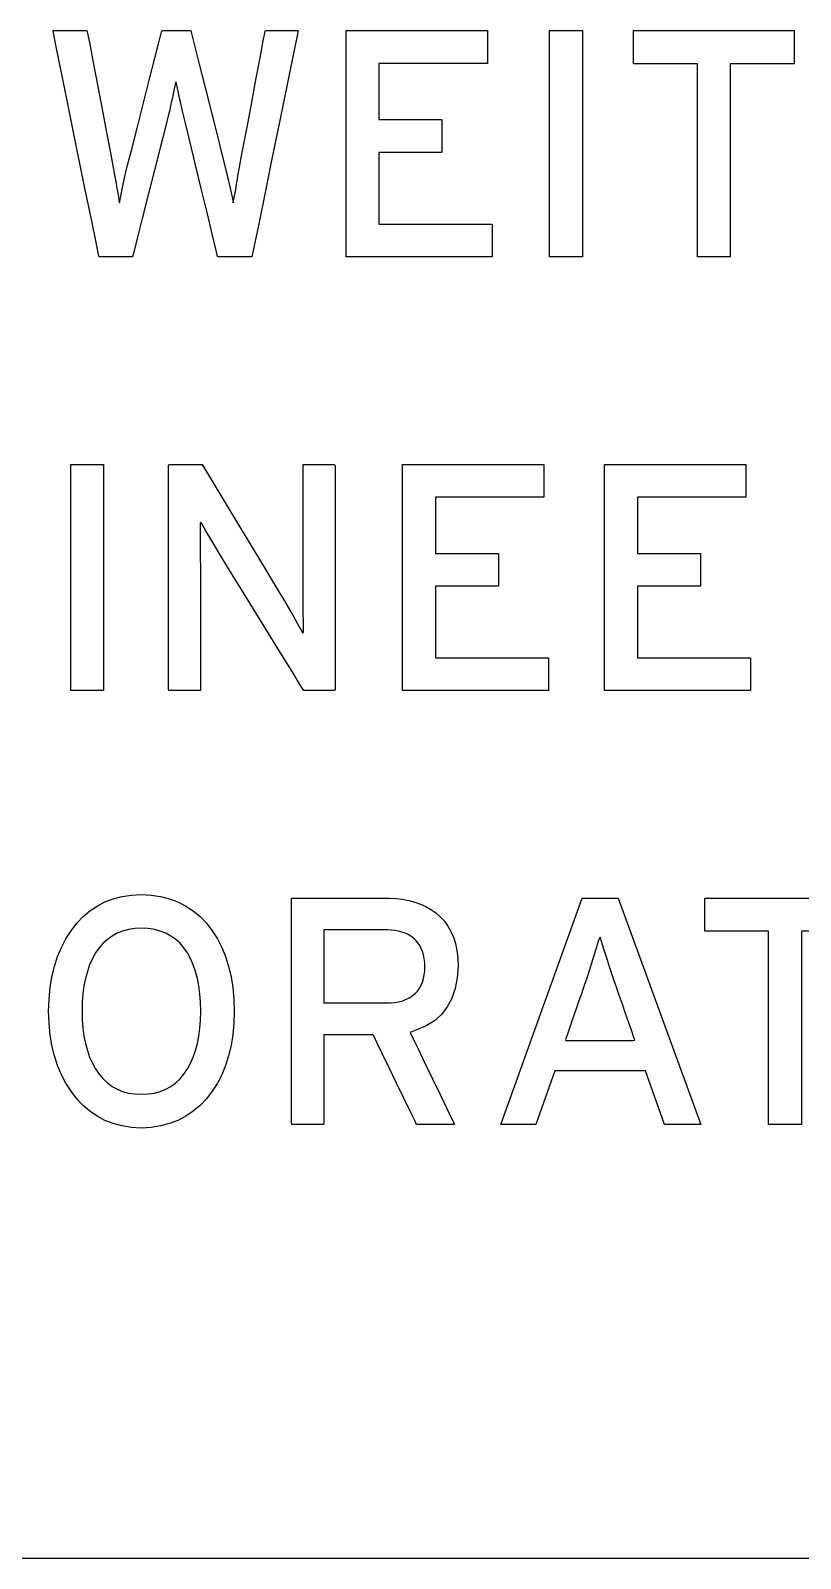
# Model space of a CAD drawing. Extents: x 1 to 47.7, y 0.2 to 35.
# Drawn here: x 20.837 to 21.114, y 16.929 to 17.478 of the extents above; entities that cross this region are included whole.
import ezdxf

# ---------------------------------------------------------------- set-up
doc = ezdxf.new("R2010")
doc.units = 0
doc.header["$MEASUREMENT"] = 0
doc.layers.add('4_2__4U__FRONT_PANEL_W_24_', color=7, linetype='CONTINUOUS')
doc.layers.add('5_1___24__TARGET_LEDS___12', color=7, linetype='CONTINUOUS')

msp = doc.modelspace()

# ---------------------------------------------------------------- linework, layer by layer
at = {"layer": '4_2__4U__FRONT_PANEL_W_24_'}
for points in [[(20.91697, 17.39674), (20.91653, 17.39674), (20.91535, 17.39674), (20.91364, 17.39674), (20.91163, 17.39674), (20.90954, 17.39674), (20.90758, 17.39674), (20.90596, 17.39674), (20.90492, 17.39674), (20.90462, 17.39683), (20.90398, 17.39945), (20.90264, 17.40504), (20.9008, 17.41266), (20.8987, 17.42138), (20.89656, 17.43027), (20.8946, 17.43841), (20.89305, 17.44485), (20.89213, 17.44868), (20.89183, 17.44991), (20.89152, 17.45125), (20.89123, 17.45256), (20.89094, 17.45383), (20.89067, 17.45508), (20.89042, 17.45629), (20.89017, 17.45747), (20.88994, 17.45861), (20.88972, 17.45973), (20.8895, 17.45944), (20.88927, 17.45831), (20.88903, 17.45716), (20.88878, 17.45597), (20.88852, 17.45475), (20.88824, 17.4535), (20.88796, 17.45222), (20.88767, 17.4509), (20.88737, 17.44955), (20.88697, 17.44798), (20.88581, 17.44337), (20.88405, 17.43639), (20.88192, 17.42797), (20.87966, 17.41903), (20.87751, 17.41051), (20.87569, 17.40334), (20.87446, 17.39844), (20.87402, 17.39674), (20.87355, 17.39674), (20.87235, 17.39674), (20.87066, 17.39674), (20.86867, 17.39674), (20.86662, 17.39674), (20.8647, 17.39674), (20.86314, 17.39674), (20.86215, 17.39674), (20.86187, 17.39695), (20.86098, 17.4013), (20.85918, 17.41015), (20.85676, 17.42207), (20.854, 17.43561), (20.8512, 17.44935), (20.84866, 17.46183), (20.84667, 17.47163), (20.84551, 17.4773), (20.84544, 17.47814), (20.84626, 17.47814), (20.84772, 17.47814), (20.84959, 17.47814), (20.85166, 17.47814), (20.85372, 17.47814), (20.85554, 17.47814), (20.85691, 17.47814), (20.85761, 17.47814), (20.85782, 17.47726), (20.85859, 17.4732), (20.85983, 17.46668), (20.86137, 17.4586), (20.86303, 17.44988), (20.86463, 17.44142), (20.86602, 17.43413), (20.86701, 17.42893), (20.86743, 17.42671), (20.86764, 17.42564), (20.86786, 17.42446), (20.86808, 17.42327), (20.86829, 17.42207), (20.8685, 17.42085), (20.8687, 17.41962), (20.8689, 17.41838), (20.86909, 17.41713), (20.86928, 17.41613), (20.86952, 17.41737), (20.86977, 17.4186), (20.87002, 17.41982), (20.87027, 17.42103), (20.87052, 17.42223), (20.87077, 17.42342), (20.87103, 17.42461), (20.87128, 17.42578), (20.87151, 17.42678), (20.87225, 17.4297), (20.87371, 17.43543), (20.87564, 17.44306), (20.87782, 17.45167), (20.88002, 17.46035), (20.88201, 17.46819), (20.88356, 17.47428), (20.88443, 17.47771), (20.88464, 17.47814), (20.88537, 17.47814), (20.88663, 17.47814), (20.88823, 17.47814), (20.88999, 17.47814), (20.89173, 17.47814), (20.89326, 17.47814), (20.8944, 17.47814), (20.89495, 17.47814), (20.89524, 17.47709), (20.89633, 17.47278), (20.89803, 17.466), (20.90012, 17.45767), (20.90237, 17.44872), (20.90454, 17.4401), (20.90639, 17.43272), (20.90769, 17.42753), (20.90822, 17.42545), (20.90845, 17.42452), (20.90869, 17.42353), (20.90893, 17.4225), (20.90916, 17.42145), (20.90938, 17.42038), (20.9096, 17.41928), (20.90982, 17.41815), (20.91004, 17.417), (20.91025, 17.4162), (20.91049, 17.41744), (20.91071, 17.41864), (20.91092, 17.4198), (20.91112, 17.42092), (20.9113, 17.42199), (20.91147, 17.42303), (20.91163, 17.42402), (20.91178, 17.42498), (20.91191, 17.42583), (20.9125, 17.42899), (20.91363, 17.43495), (20.9151, 17.44281), (20.91676, 17.45161), (20.91842, 17.46045), (20.9199, 17.46837), (20.92105, 17.47446), (20.92167, 17.47779), (20.92189, 17.47814), (20.92275, 17.47814), (20.92421, 17.47814), (20.92604, 17.47814), (20.92805, 17.47814), (20.93002, 17.47814), (20.93174, 17.47814), (20.933, 17.47814), (20.9336, 17.47814), (20.93324, 17.47629), (20.93183, 17.46939), (20.92965, 17.45875), (20.927, 17.4458), (20.92418, 17.43197), (20.92147, 17.41871), (20.91917, 17.40746), (20.91757, 17.39966)], [(20.93563, 17.24069), (20.93448, 17.24255), (20.93142, 17.24752), (20.92702, 17.25468), (20.92184, 17.26309), (20.91646, 17.27183), (20.91145, 17.27998), (20.90737, 17.2866), (20.9048, 17.29078), (20.90398, 17.29213), (20.90322, 17.2934), (20.90248, 17.29464), (20.90176, 17.29584), (20.90107, 17.29701), (20.9004, 17.29814), (20.89976, 17.29924), (20.89914, 17.3003), (20.89855, 17.30132), (20.8983, 17.30066), (20.89831, 17.2987), (20.89831, 17.29668), (20.89832, 17.2946), (20.89834, 17.29245), (20.89835, 17.29025), (20.89837, 17.28797), (20.8984, 17.28564), (20.89842, 17.28324), (20.89843, 17.28175), (20.89843, 17.27796), (20.89843, 17.27226), (20.89843, 17.26541), (20.89843, 17.25817), (20.89843, 17.25132), (20.89843, 17.24562), (20.89843, 17.24183), (20.89842, 17.24069), (20.89789, 17.24069), (20.89669, 17.24069), (20.89502, 17.24069), (20.89311, 17.24069), (20.89115, 17.24069), (20.88936, 17.24069), (20.88794, 17.24069), (20.88709, 17.24069), (20.88695, 17.24126), (20.88695, 17.24654), (20.88695, 17.25613), (20.88695, 17.26858), (20.88695, 17.2824), (20.88695, 17.29611), (20.88695, 17.30824), (20.88695, 17.31731), (20.88695, 17.32185), (20.88718, 17.3221), (20.88817, 17.3221), (20.88973, 17.3221), (20.89165, 17.3221), (20.89371, 17.3221), (20.8957, 17.3221), (20.89738, 17.3221), (20.89856, 17.3221), (20.89899, 17.3221), (20.90009, 17.32029), (20.90301, 17.31545), (20.90721, 17.30849), (20.91215, 17.30031), (20.91728, 17.2918), (20.92206, 17.28387), (20.92595, 17.27743), (20.92841, 17.27336), (20.92923, 17.27197), (20.93012, 17.27046), (20.93096, 17.269), (20.93177, 17.26759), (20.93254, 17.26624), (20.93327, 17.26494), (20.93397, 17.26369), (20.93464, 17.26249), (20.93526, 17.26135), (20.93551, 17.262), (20.93549, 17.26402), (20.93547, 17.26609), (20.93545, 17.26822), (20.93544, 17.27041), (20.93543, 17.27266), (20.93542, 17.27496), (20.93541, 17.27732), (20.93541, 17.27974), (20.93541, 17.28122), (20.93541, 17.285), (20.93541, 17.29067), (20.93541, 17.29749), (20.93541, 17.3047), (20.93541, 17.31152), (20.93541, 17.31719), (20.93541, 17.32096), (20.93542, 17.3221), (20.93595, 17.3221), (20.93715, 17.3221), (20.93881, 17.3221), (20.94072, 17.3221), (20.94268, 17.3221), (20.94447, 17.3221), (20.94589, 17.3221), (20.94673, 17.3221), (20.94687, 17.32153), (20.94687, 17.31626), (20.94687, 17.30666), (20.94687, 17.29421), (20.94687, 17.2804), (20.94687, 17.26668), (20.94687, 17.25455), (20.94687, 17.24548), (20.94687, 17.24095), (20.94666, 17.24069), (20.94574, 17.24069), (20.94428, 17.24069), (20.94249, 17.24069), (20.94056, 17.24069), (20.93871, 17.24069), (20.93713, 17.24069), (20.93604, 17.24069)], [(20.91061, 17.12538), (20.91046, 17.12105), (20.91007, 17.11692), (20.90945, 17.11301), (20.90858, 17.1093), (20.90747, 17.10581), (20.90612, 17.10252), (20.90452, 17.09944), (20.90269, 17.09657), (20.9006, 17.09389), (20.89831, 17.09148), (20.89584, 17.08937), (20.89318, 17.08759), (20.89034, 17.08611), (20.88732, 17.08495), (20.88411, 17.0841), (20.88073, 17.08356), (20.87716, 17.08334), (20.87361, 17.08356), (20.87025, 17.0841), (20.86708, 17.08495), (20.86409, 17.08611), (20.86128, 17.08759), (20.85866, 17.08937), (20.85623, 17.09148), (20.85399, 17.09389), (20.8519, 17.09657), (20.85003, 17.09944), (20.8484, 17.10252), (20.84702, 17.10581), (20.84588, 17.1093), (20.84499, 17.11301), (20.84435, 17.11692), (20.84395, 17.12105), (20.84381, 17.12538), (20.84395, 17.12972), (20.84435, 17.13385), (20.84499, 17.13777), (20.84588, 17.1415), (20.84702, 17.14501), (20.8484, 17.14833), (20.85003, 17.15144), (20.8519, 17.15434), (20.85399, 17.15702), (20.85623, 17.1594), (20.85866, 17.16147), (20.86128, 17.16322), (20.86409, 17.16467), (20.86708, 17.16581), (20.87025, 17.16664), (20.87361, 17.16716), (20.87716, 17.16737), (20.88073, 17.16716), (20.88411, 17.16664), (20.88732, 17.16581), (20.89034, 17.16467), (20.89318, 17.16322), (20.89584, 17.16147), (20.89831, 17.1594), (20.9006, 17.15702), (20.90269, 17.15434), (20.90452, 17.15144), (20.90612, 17.14833), (20.90747, 17.14501), (20.90858, 17.1415), (20.90945, 17.13777), (20.91007, 17.13385), (20.91046, 17.12972)], [(20.99113, 17.14172), (20.99083, 17.1374), (20.99008, 17.13349), (20.98889, 17.12999), (20.98724, 17.1269), (20.98515, 17.12422), (20.98261, 17.12195), (20.97962, 17.12008), (20.97618, 17.11863), (20.97385, 17.11775), (20.97484, 17.11569), (20.97672, 17.11181), (20.97919, 17.10671), (20.98194, 17.10102), (20.98468, 17.09536), (20.98711, 17.09035), (20.98892, 17.0866), (20.98982, 17.08475), (20.9896, 17.08465), (20.98845, 17.08465), (20.98665, 17.08465), (20.98444, 17.08465), (20.98208, 17.08465), (20.97983, 17.08465), (20.97793, 17.08465), (20.97665, 17.08465), (20.97622, 17.08466), (20.97554, 17.08606), (20.97392, 17.0894), (20.97166, 17.09407), (20.96903, 17.09949), (20.96634, 17.10503), (20.96388, 17.11012), (20.96193, 17.11414), (20.96079, 17.11649), (20.96046, 17.11686), (20.95926, 17.11686), (20.95711, 17.11686), (20.95433, 17.11686), (20.95127, 17.11686), (20.94826, 17.11686), (20.94562, 17.11686), (20.94369, 17.11686), (20.94281, 17.11686), (20.94279, 17.11605), (20.94279, 17.11318), (20.94279, 17.10881), (20.94279, 17.10354), (20.94279, 17.09797), (20.94279, 17.0927), (20.94279, 17.08833), (20.94279, 17.08546), (20.94277, 17.08465), (20.94219, 17.08465), (20.94094, 17.08465), (20.93923, 17.08465), (20.93727, 17.08465), (20.93528, 17.08465), (20.93348, 17.08465), (20.93208, 17.08465), (20.9313, 17.08465), (20.93121, 17.08558), (20.93121, 17.09154), (20.93121, 17.1017), (20.93121, 17.11454), (20.93121, 17.12856), (20.93121, 17.14224), (20.93121, 17.15405), (20.93121, 17.16249), (20.93121, 17.16603), (20.93228, 17.16606), (20.93553, 17.16606), (20.94034, 17.16606), (20.94605, 17.16606), (20.95203, 17.16606), (20.95762, 17.16606), (20.96219, 17.16606), (20.96509, 17.16606), (20.96646, 17.16605), (20.96887, 17.16593), (20.97119, 17.16566), (20.97341, 17.16522), (20.97554, 17.16464), (20.97757, 17.1639), (20.97951, 17.163), (20.98135, 17.16194), (20.9831, 17.16074), (20.98475, 17.15935), (20.98622, 17.15777), (20.9875, 17.15602), (20.98859, 17.15409), (20.98948, 17.15197), (20.99019, 17.14968), (20.99069, 17.1472), (20.99101, 17.14455)], [(20.89856, 17.12538), (20.89849, 17.12858), (20.89826, 17.13161), (20.89789, 17.13448), (20.89737, 17.13718), (20.8967, 17.13972), (20.89588, 17.14209), (20.89491, 17.1443), (20.89379, 17.14634), (20.89252, 17.14819), (20.89109, 17.14981), (20.88953, 17.15122), (20.88782, 17.15242), (20.88597, 17.1534), (20.88398, 17.15418), (20.88185, 17.15473), (20.87957, 17.15508), (20.87716, 17.15521), (20.87479, 17.15508), (20.87255, 17.15473), (20.87045, 17.15418), (20.86849, 17.1534), (20.86666, 17.15242), (20.86497, 17.15122), (20.86342, 17.14981), (20.862, 17.14819), (20.86072, 17.14634), (20.85957, 17.1443), (20.85858, 17.14209), (20.85775, 17.13972), (20.85706, 17.13718), (20.85652, 17.13448), (20.85614, 17.13161), (20.85591, 17.12858), (20.85584, 17.12538), (20.85591, 17.12222), (20.85614, 17.11922), (20.85652, 17.11639), (20.85706, 17.11372), (20.85775, 17.1112), (20.85858, 17.10886), (20.85957, 17.10667), (20.86072, 17.10464), (20.862, 17.10276), (20.86342, 17.10105), (20.86497, 17.09958), (20.86666, 17.09833), (20.86849, 17.09731), (20.87045, 17.09651), (20.87255, 17.09595), (20.87479, 17.09561), (20.87716, 17.09549), (20.87957, 17.09561), (20.88185, 17.09595), (20.88398, 17.09651), (20.88597, 17.09731), (20.88782, 17.09833), (20.88953, 17.09958), (20.89109, 17.10105), (20.89252, 17.10276), (20.89379, 17.10464), (20.89491, 17.10667), (20.89588, 17.10886), (20.8967, 17.1112), (20.89737, 17.11372), (20.89789, 17.11639), (20.89826, 17.11922), (20.89849, 17.12222)], [(20.97921, 17.14137), (20.97914, 17.14288), (20.97897, 17.1443), (20.9787, 17.14562), (20.97834, 17.14685), (20.97788, 17.14798), (20.97733, 17.14903), (20.97668, 17.14998), (20.97593, 17.15083), (20.97508, 17.15162), (20.97415, 17.15233), (20.97315, 17.15294), (20.97207, 17.15345), (20.97092, 17.15387), (20.9697, 17.1542), (20.9684, 17.15442), (20.96702, 17.15455), (20.96577, 17.15459), (20.96463, 17.15459), (20.96208, 17.15459), (20.95858, 17.15459), (20.95458, 17.15459), (20.95055, 17.15459), (20.94694, 17.15459), (20.94423, 17.15459), (20.94286, 17.15459), (20.94279, 17.15406), (20.94279, 17.15177), (20.94279, 17.14817), (20.94279, 17.14379), (20.94279, 17.13913), (20.94279, 17.13475), (20.94279, 17.13115), (20.94279, 17.12886), (20.94286, 17.12833), (20.94423, 17.12833), (20.94694, 17.12833), (20.95055, 17.12833), (20.95458, 17.12833), (20.95858, 17.12833), (20.96208, 17.12833), (20.96463, 17.12833), (20.96577, 17.12833), (20.967, 17.12836), (20.96836, 17.12849), (20.96964, 17.1287), (20.97085, 17.12901), (20.97199, 17.12941), (20.97305, 17.1299), (20.97405, 17.13048), (20.97498, 17.13115), (20.97583, 17.13191), (20.9766, 17.13276), (20.97727, 17.1337), (20.97784, 17.13474), (20.97832, 17.13587), (20.97869, 17.1371), (20.97896, 17.13843), (20.97914, 17.13985)], [(21.04826, 17.13362), (21.04735, 17.1363), (21.04649, 17.13886), (21.04567, 17.14132), (21.0449, 17.14368), (21.04417, 17.14592), (21.04348, 17.14805), (21.04284, 17.15008), (21.04224, 17.152), (21.0417, 17.15088), (21.04111, 17.14891), (21.04048, 17.14682), (21.0398, 17.14462), (21.03906, 17.14229), (21.03827, 17.13985), (21.03743, 17.13729), (21.03653, 17.13461), (21.03606, 17.13322), (21.03552, 17.13165), (21.03462, 17.12907), (21.03351, 17.12588), (21.03233, 17.12249), (21.03123, 17.1193), (21.03033, 17.11671), (21.02978, 17.11515), (21.02986, 17.11486), (21.03163, 17.11486), (21.03488, 17.11486), (21.03905, 17.11486), (21.04361, 17.11486), (21.04801, 17.11486), (21.05169, 17.11486), (21.05412, 17.11486), (21.05478, 17.1149), (21.05441, 17.11595), (21.05363, 17.11819), (21.05258, 17.1212), (21.05141, 17.12458), (21.05024, 17.12793), (21.04924, 17.13082), (21.04853, 17.13285)]]:
    msp.add_lwpolyline(points, close=True, dxfattribs=at)
for points in [[(20.95086, 17.39674), (20.95086, 17.47814), (21.00168, 17.47814), (21.00168, 17.46634), (20.96267, 17.46634), (20.96267, 17.4461), (20.98533, 17.4461), (20.98533, 17.43429), (20.96267, 17.43429), (20.96267, 17.40855), (21.00338, 17.40855), (21.00338, 17.39674), (20.95086, 17.39674)], [(21.02406, 17.39674), (21.02406, 17.47814), (21.03587, 17.47814), (21.03587, 17.39674), (21.02406, 17.39674)], [(21.08907, 17.46622), (21.08907, 17.39674), (21.07727, 17.39674), (21.07727, 17.46622), (21.05426, 17.46622), (21.05426, 17.47814), (21.1121, 17.47814), (21.1121, 17.46622), (21.08907, 17.46622)], [(20.85177, 17.24069), (20.85177, 17.3221), (20.86357, 17.3221), (20.86357, 17.24069), (20.85177, 17.24069)], [(20.97117, 17.24069), (20.97117, 17.3221), (21.02198, 17.3221), (21.02198, 17.31029), (20.98298, 17.31029), (20.98298, 17.29005), (21.00564, 17.29005), (21.00564, 17.27825), (20.98298, 17.27825), (20.98298, 17.2525), (21.02369, 17.2525), (21.02369, 17.24069), (20.97117, 17.24069)], [(21.04386, 17.24069), (21.04386, 17.3221), (21.09467, 17.3221), (21.09467, 17.31029), (21.05567, 17.31029), (21.05567, 17.29005), (21.07832, 17.29005), (21.07832, 17.27825), (21.05567, 17.27825), (21.05567, 17.2525), (21.09638, 17.2525), (21.09638, 17.24069), (21.04386, 17.24069)], [(21.06536, 17.08465), (21.05854, 17.10397), (21.02594, 17.10397), (21.01917, 17.08465), (21.00651, 17.08465), (21.03582, 17.16606), (21.04877, 17.16606), (21.07843, 17.08465), (21.06536, 17.08465)], [(21.11469, 17.15413), (21.11469, 17.08465), (21.10289, 17.08465), (21.10289, 17.15413), (21.07988, 17.15413), (21.07988, 17.16606), (21.13772, 17.16606), (21.13772, 17.15413), (21.11469, 17.15413)], [(21.93932, 16.92852), (21.81706, 16.92852), (21.69627, 16.92852), (21.57721, 16.92852), (21.46011, 16.92852), (21.34523, 16.92852), (21.23281, 16.92852), (21.1776, 16.92852), (21.1231, 16.92852), (21.06934, 16.92852), (21.01634, 16.92852), (20.96415, 16.92852), (20.91278, 16.92852), (20.86228, 16.92852), (20.81267, 16.92852)]]:
    msp.add_lwpolyline(points, dxfattribs=at)
at = {"layer": '5_1___24__TARGET_LEDS___12'}
for points in [[(20.91697, 17.39674), (20.91653, 17.39674), (20.91535, 17.39674), (20.91364, 17.39674), (20.91164, 17.39674), (20.90954, 17.39674), (20.90758, 17.39674), (20.90596, 17.39674), (20.90492, 17.39674), (20.90462, 17.39683), (20.90398, 17.39945), (20.90264, 17.40504), (20.9008, 17.41266), (20.8987, 17.42138), (20.89656, 17.43027), (20.8946, 17.43841), (20.89305, 17.44485), (20.89213, 17.44868), (20.89183, 17.44991), (20.89152, 17.45125), (20.89123, 17.45256), (20.89094, 17.45383), (20.89067, 17.45508), (20.89042, 17.45629), (20.89017, 17.45747), (20.88994, 17.45861), (20.88972, 17.45973), (20.8895, 17.45944), (20.88927, 17.45831), (20.88903, 17.45716), (20.88878, 17.45597), (20.88852, 17.45475), (20.88824, 17.4535), (20.88796, 17.45222), (20.88767, 17.4509), (20.88737, 17.44955), (20.88697, 17.44798), (20.88581, 17.44337), (20.88405, 17.43639), (20.88192, 17.42797), (20.87966, 17.41903), (20.87751, 17.41051), (20.87569, 17.40334), (20.87446, 17.39844), (20.87402, 17.39674), (20.87355, 17.39674), (20.87235, 17.39674), (20.87066, 17.39674), (20.86868, 17.39674), (20.86662, 17.39674), (20.8647, 17.39674), (20.86315, 17.39674), (20.86215, 17.39674), (20.86187, 17.39695), (20.86098, 17.4013), (20.85918, 17.41015), (20.85676, 17.42207), (20.854, 17.43561), (20.8512, 17.44935), (20.84866, 17.46183), (20.84667, 17.47163), (20.84551, 17.4773), (20.84544, 17.47814), (20.84626, 17.47814), (20.84772, 17.47814), (20.84959, 17.47814), (20.85166, 17.47814), (20.85372, 17.47814), (20.85554, 17.47814), (20.85691, 17.47814), (20.85761, 17.47814), (20.85782, 17.47726), (20.85859, 17.4732), (20.85983, 17.46668), (20.86137, 17.4586), (20.86303, 17.44988), (20.86463, 17.44142), (20.86602, 17.43413), (20.86701, 17.42893), (20.86743, 17.42671), (20.86764, 17.42564), (20.86786, 17.42446), (20.86808, 17.42327), (20.86829, 17.42207), (20.8685, 17.42085), (20.8687, 17.41962), (20.8689, 17.41838), (20.86909, 17.41713), (20.86928, 17.41613), (20.86952, 17.41737), (20.86977, 17.4186), (20.87002, 17.41982), (20.87027, 17.42103), (20.87052, 17.42223), (20.87077, 17.42342), (20.87103, 17.42461), (20.87128, 17.42578), (20.87151, 17.42678), (20.87225, 17.4297), (20.87371, 17.43543), (20.87564, 17.44306), (20.87782, 17.45167), (20.88002, 17.46035), (20.88201, 17.46819), (20.88356, 17.47428), (20.88443, 17.47771), (20.88464, 17.47814), (20.88537, 17.47814), (20.88663, 17.47814), (20.88823, 17.47814), (20.88999, 17.47814), (20.89173, 17.47814), (20.89326, 17.47814), (20.8944, 17.47814), (20.89495, 17.47814), (20.89524, 17.47709), (20.89633, 17.47278), (20.89803, 17.466), (20.90012, 17.45767), (20.90237, 17.44872), (20.90454, 17.4401), (20.90639, 17.43272), (20.90769, 17.42753), (20.90822, 17.42545), (20.90845, 17.42452), (20.90869, 17.42353), (20.90893, 17.4225), (20.90916, 17.42145), (20.90938, 17.42038), (20.90961, 17.41928), (20.90982, 17.41815), (20.91004, 17.417), (20.91025, 17.4162), (20.91049, 17.41744), (20.91071, 17.41864), (20.91092, 17.4198), (20.91112, 17.42092), (20.9113, 17.42199), (20.91147, 17.42303), (20.91163, 17.42402), (20.91178, 17.42498), (20.91191, 17.42583), (20.9125, 17.42899), (20.91363, 17.43495), (20.9151, 17.44281), (20.91676, 17.45161), (20.91842, 17.46045), (20.9199, 17.46837), (20.92105, 17.47446), (20.92168, 17.47779), (20.92189, 17.47814), (20.92275, 17.47814), (20.92421, 17.47814), (20.92604, 17.47814), (20.92805, 17.47814), (20.93002, 17.47814), (20.93174, 17.47814), (20.933, 17.47814), (20.9336, 17.47814), (20.93324, 17.47629), (20.93183, 17.46939), (20.92965, 17.45875), (20.927, 17.4458), (20.92418, 17.43197), (20.92147, 17.41871), (20.91917, 17.40746), (20.91757, 17.39966)], [(20.93563, 17.24069), (20.93448, 17.24255), (20.93142, 17.24752), (20.92702, 17.25468), (20.92184, 17.26309), (20.91646, 17.27183), (20.91145, 17.27998), (20.90737, 17.2866), (20.9048, 17.29078), (20.90398, 17.29213), (20.90322, 17.2934), (20.90248, 17.29464), (20.90176, 17.29584), (20.90107, 17.29701), (20.9004, 17.29814), (20.89976, 17.29924), (20.89914, 17.3003), (20.89855, 17.30132), (20.8983, 17.30066), (20.89831, 17.2987), (20.89831, 17.29668), (20.89832, 17.2946), (20.89834, 17.29245), (20.89835, 17.29025), (20.89837, 17.28797), (20.8984, 17.28564), (20.89842, 17.28324), (20.89843, 17.28175), (20.89843, 17.27796), (20.89843, 17.27226), (20.89843, 17.26541), (20.89843, 17.25817), (20.89843, 17.25132), (20.89843, 17.24562), (20.89843, 17.24183), (20.89842, 17.24069), (20.89789, 17.24069), (20.89669, 17.24069), (20.89502, 17.24069), (20.89311, 17.24069), (20.89115, 17.24069), (20.88936, 17.24069), (20.88794, 17.24069), (20.88709, 17.24069), (20.88695, 17.24126), (20.88695, 17.24654), (20.88695, 17.25613), (20.88695, 17.26858), (20.88695, 17.2824), (20.88695, 17.29611), (20.88695, 17.30824), (20.88695, 17.31731), (20.88695, 17.32185), (20.88718, 17.3221), (20.88817, 17.3221), (20.88973, 17.3221), (20.89165, 17.3221), (20.89371, 17.3221), (20.8957, 17.3221), (20.89738, 17.3221), (20.89856, 17.3221), (20.899, 17.3221), (20.90009, 17.32029), (20.90301, 17.31545), (20.90721, 17.30849), (20.91215, 17.30031), (20.91728, 17.2918), (20.92206, 17.28387), (20.92595, 17.27743), (20.92841, 17.27336), (20.92924, 17.27197), (20.93012, 17.27046), (20.93096, 17.269), (20.93177, 17.26759), (20.93254, 17.26624), (20.93327, 17.26494), (20.93397, 17.26369), (20.93464, 17.26249), (20.93526, 17.26135), (20.93551, 17.262), (20.93549, 17.26402), (20.93547, 17.26609), (20.93545, 17.26822), (20.93544, 17.27041), (20.93543, 17.27266), (20.93542, 17.27496), (20.93541, 17.27732), (20.93541, 17.27974), (20.93541, 17.28122), (20.93541, 17.285), (20.93541, 17.29067), (20.93541, 17.29749), (20.93541, 17.3047), (20.93541, 17.31152), (20.93541, 17.31719), (20.93541, 17.32096), (20.93542, 17.3221), (20.93595, 17.3221), (20.93715, 17.3221), (20.93881, 17.3221), (20.94072, 17.3221), (20.94268, 17.3221), (20.94447, 17.3221), (20.94589, 17.3221), (20.94673, 17.3221), (20.94687, 17.32153), (20.94687, 17.31626), (20.94687, 17.30666), (20.94687, 17.29421), (20.94687, 17.2804), (20.94687, 17.26668), (20.94687, 17.25455), (20.94687, 17.24548), (20.94687, 17.24095), (20.94666, 17.24069), (20.94574, 17.24069), (20.94428, 17.24069), (20.94249, 17.24069), (20.94056, 17.24069), (20.93871, 17.24069), (20.93713, 17.24069), (20.93604, 17.24069)], [(20.91061, 17.12538), (20.91046, 17.12105), (20.91007, 17.11692), (20.90945, 17.11301), (20.90858, 17.1093), (20.90747, 17.10581), (20.90612, 17.10252), (20.90452, 17.09944), (20.90269, 17.09657), (20.9006, 17.09389), (20.89831, 17.09148), (20.89584, 17.08937), (20.89318, 17.08759), (20.89034, 17.08611), (20.88732, 17.08495), (20.88411, 17.0841), (20.88073, 17.08356), (20.87716, 17.08334), (20.87361, 17.08356), (20.87025, 17.0841), (20.86708, 17.08495), (20.86409, 17.08611), (20.86128, 17.08759), (20.85866, 17.08937), (20.85623, 17.09148), (20.85399, 17.09389), (20.8519, 17.09657), (20.85003, 17.09944), (20.8484, 17.10252), (20.84702, 17.10581), (20.84588, 17.1093), (20.84499, 17.11301), (20.84435, 17.11692), (20.84395, 17.12105), (20.84381, 17.12538), (20.84395, 17.12972), (20.84435, 17.13385), (20.84499, 17.13777), (20.84588, 17.1415), (20.84702, 17.14501), (20.8484, 17.14833), (20.85003, 17.15144), (20.8519, 17.15434), (20.85399, 17.15702), (20.85623, 17.1594), (20.85866, 17.16147), (20.86128, 17.16322), (20.86409, 17.16467), (20.86708, 17.16581), (20.87025, 17.16664), (20.87361, 17.16716), (20.87716, 17.16737), (20.88073, 17.16716), (20.88411, 17.16664), (20.88732, 17.16581), (20.89034, 17.16467), (20.89318, 17.16322), (20.89584, 17.16147), (20.89831, 17.1594), (20.9006, 17.15702), (20.90269, 17.15434), (20.90452, 17.15144), (20.90612, 17.14833), (20.90747, 17.14501), (20.90858, 17.1415), (20.90945, 17.13777), (20.91007, 17.13385), (20.91046, 17.12972)], [(20.99113, 17.14172), (20.99083, 17.1374), (20.99008, 17.13349), (20.98889, 17.12999), (20.98724, 17.1269), (20.98515, 17.12422), (20.98261, 17.12195), (20.97962, 17.12008), (20.97618, 17.11863), (20.97385, 17.11775), (20.97484, 17.11569), (20.97672, 17.11181), (20.97919, 17.10671), (20.98194, 17.10102), (20.98468, 17.09536), (20.98711, 17.09035), (20.98892, 17.0866), (20.98982, 17.08475), (20.9896, 17.08465), (20.98845, 17.08465), (20.98665, 17.08465), (20.98444, 17.08465), (20.98208, 17.08465), (20.97983, 17.08465), (20.97793, 17.08465), (20.97665, 17.08465), (20.97622, 17.08466), (20.97554, 17.08606), (20.97392, 17.0894), (20.97166, 17.09407), (20.96903, 17.09949), (20.96634, 17.10503), (20.96388, 17.11012), (20.96193, 17.11414), (20.96079, 17.11649), (20.96046, 17.11686), (20.95926, 17.11686), (20.95711, 17.11686), (20.95433, 17.11686), (20.95127, 17.11686), (20.94826, 17.11686), (20.94562, 17.11686), (20.9437, 17.11686), (20.94281, 17.11686), (20.94279, 17.11605), (20.94279, 17.11318), (20.94279, 17.10881), (20.94279, 17.10354), (20.94279, 17.09797), (20.94279, 17.0927), (20.94279, 17.08833), (20.94279, 17.08546), (20.94277, 17.08465), (20.94219, 17.08465), (20.94094, 17.08465), (20.93923, 17.08465), (20.93727, 17.08465), (20.93528, 17.08465), (20.93348, 17.08465), (20.93208, 17.08465), (20.9313, 17.08465), (20.93121, 17.08558), (20.93121, 17.09154), (20.93121, 17.1017), (20.93121, 17.11454), (20.93121, 17.12856), (20.93121, 17.14224), (20.93121, 17.15405), (20.93121, 17.16249), (20.93121, 17.16603), (20.93228, 17.16606), (20.93553, 17.16606), (20.94034, 17.16606), (20.94605, 17.16606), (20.95203, 17.16606), (20.95762, 17.16606), (20.96219, 17.16606), (20.96509, 17.16606), (20.96646, 17.16605), (20.96887, 17.16593), (20.97119, 17.16566), (20.97341, 17.16522), (20.97554, 17.16464), (20.97757, 17.1639), (20.97951, 17.163), (20.98135, 17.16194), (20.9831, 17.16074), (20.98475, 17.15935), (20.98622, 17.15777), (20.9875, 17.15602), (20.98859, 17.15409), (20.98948, 17.15197), (20.99019, 17.14968), (20.99069, 17.1472), (20.99101, 17.14455)], [(20.89856, 17.12538), (20.89849, 17.12858), (20.89826, 17.13161), (20.89789, 17.13448), (20.89737, 17.13718), (20.8967, 17.13972), (20.89588, 17.14209), (20.89491, 17.1443), (20.89379, 17.14634), (20.89252, 17.14819), (20.89109, 17.14981), (20.88953, 17.15122), (20.88782, 17.15242), (20.88597, 17.1534), (20.88398, 17.15418), (20.88185, 17.15473), (20.87957, 17.15508), (20.87716, 17.15521), (20.87479, 17.15508), (20.87255, 17.15473), (20.87045, 17.15418), (20.86849, 17.1534), (20.86666, 17.15242), (20.86497, 17.15122), (20.86342, 17.14981), (20.862, 17.14819), (20.86072, 17.14634), (20.85957, 17.1443), (20.85858, 17.14209), (20.85775, 17.13972), (20.85706, 17.13718), (20.85652, 17.13448), (20.85614, 17.13161), (20.85591, 17.12858), (20.85584, 17.12538), (20.85591, 17.12222), (20.85614, 17.11922), (20.85652, 17.11639), (20.85706, 17.11372), (20.85775, 17.1112), (20.85858, 17.10886), (20.85957, 17.10667), (20.86072, 17.10464), (20.862, 17.10276), (20.86342, 17.10105), (20.86497, 17.09958), (20.86666, 17.09833), (20.86849, 17.09731), (20.87045, 17.09651), (20.87255, 17.09595), (20.87479, 17.09561), (20.87716, 17.09549), (20.87957, 17.09561), (20.88185, 17.09595), (20.88398, 17.09651), (20.88597, 17.09731), (20.88782, 17.09833), (20.88953, 17.09958), (20.89109, 17.10105), (20.89252, 17.10276), (20.89379, 17.10464), (20.89491, 17.10667), (20.89588, 17.10886), (20.8967, 17.1112), (20.89737, 17.11372), (20.89789, 17.11639), (20.89826, 17.11922), (20.89849, 17.12222)], [(20.97921, 17.14137), (20.97914, 17.14288), (20.97897, 17.1443), (20.9787, 17.14562), (20.97834, 17.14685), (20.97788, 17.14798), (20.97733, 17.14903), (20.97668, 17.14998), (20.97593, 17.15083), (20.97508, 17.15162), (20.97415, 17.15233), (20.97315, 17.15294), (20.97207, 17.15345), (20.97092, 17.15387), (20.9697, 17.1542), (20.9684, 17.15442), (20.96703, 17.15455), (20.96577, 17.15459), (20.96463, 17.15459), (20.96208, 17.15459), (20.95858, 17.15459), (20.95458, 17.15459), (20.95055, 17.15459), (20.94694, 17.15459), (20.94423, 17.15459), (20.94286, 17.15459), (20.94279, 17.15406), (20.94279, 17.15177), (20.94279, 17.14817), (20.94279, 17.14379), (20.94279, 17.13913), (20.94279, 17.13475), (20.94279, 17.13115), (20.94279, 17.12886), (20.94286, 17.12833), (20.94423, 17.12833), (20.94694, 17.12833), (20.95055, 17.12833), (20.95458, 17.12833), (20.95858, 17.12833), (20.96208, 17.12833), (20.96463, 17.12833), (20.96577, 17.12833), (20.967, 17.12836), (20.96836, 17.12849), (20.96964, 17.1287), (20.97085, 17.12901), (20.97199, 17.12941), (20.97305, 17.1299), (20.97405, 17.13048), (20.97498, 17.13115), (20.97583, 17.13191), (20.9766, 17.13276), (20.97727, 17.1337), (20.97784, 17.13474), (20.97832, 17.13587), (20.97869, 17.1371), (20.97896, 17.13843), (20.97914, 17.13985)], [(21.04826, 17.13362), (21.04735, 17.1363), (21.04649, 17.13886), (21.04567, 17.14132), (21.0449, 17.14368), (21.04417, 17.14592), (21.04348, 17.14805), (21.04284, 17.15008), (21.04224, 17.152), (21.0417, 17.15088), (21.04111, 17.14891), (21.04048, 17.14682), (21.0398, 17.14462), (21.03906, 17.14229), (21.03827, 17.13985), (21.03743, 17.13729), (21.03653, 17.13461), (21.03606, 17.13322), (21.03552, 17.13165), (21.03462, 17.12907), (21.03351, 17.12588), (21.03233, 17.12249), (21.03123, 17.1193), (21.03033, 17.11671), (21.02978, 17.11515), (21.02986, 17.11486), (21.03163, 17.11486), (21.03488, 17.11486), (21.03905, 17.11486), (21.04361, 17.11486), (21.04801, 17.11486), (21.05169, 17.11486), (21.05412, 17.11486), (21.05478, 17.1149), (21.05441, 17.11595), (21.05363, 17.11819), (21.05258, 17.1212), (21.05141, 17.12458), (21.05024, 17.12793), (21.04924, 17.13082), (21.04853, 17.13285)]]:
    msp.add_lwpolyline(points, close=True, dxfattribs=at)
for points in [[(20.95086, 17.39674), (20.95086, 17.47814), (21.00168, 17.47814), (21.00168, 17.46634), (20.96267, 17.46634), (20.96267, 17.4461), (20.98533, 17.4461), (20.98533, 17.43429), (20.96267, 17.43429), (20.96267, 17.40855), (21.00338, 17.40855), (21.00338, 17.39674), (20.95086, 17.39674)], [(21.02406, 17.39674), (21.02406, 17.47814), (21.03587, 17.47814), (21.03587, 17.39674), (21.02406, 17.39674)], [(21.08907, 17.46622), (21.08907, 17.39674), (21.07727, 17.39674), (21.07727, 17.46622), (21.05426, 17.46622), (21.05426, 17.47814), (21.1121, 17.47814), (21.1121, 17.46622), (21.08907, 17.46622)], [(20.85177, 17.24069), (20.85177, 17.3221), (20.86357, 17.3221), (20.86357, 17.24069), (20.85177, 17.24069)], [(20.97117, 17.24069), (20.97117, 17.3221), (21.02198, 17.3221), (21.02198, 17.31029), (20.98298, 17.31029), (20.98298, 17.29005), (21.00564, 17.29005), (21.00564, 17.27825), (20.98298, 17.27825), (20.98298, 17.2525), (21.02369, 17.2525), (21.02369, 17.24069), (20.97117, 17.24069)], [(21.04386, 17.24069), (21.04386, 17.3221), (21.09467, 17.3221), (21.09467, 17.31029), (21.05567, 17.31029), (21.05567, 17.29005), (21.07832, 17.29005), (21.07832, 17.27825), (21.05567, 17.27825), (21.05567, 17.2525), (21.09638, 17.2525), (21.09638, 17.24069), (21.04386, 17.24069)], [(21.06536, 17.08465), (21.05854, 17.10397), (21.02594, 17.10397), (21.01917, 17.08465), (21.00651, 17.08465), (21.03582, 17.16606), (21.04877, 17.16606), (21.07843, 17.08465), (21.06536, 17.08465)], [(21.11469, 17.15413), (21.11469, 17.08465), (21.10289, 17.08465), (21.10289, 17.15413), (21.07988, 17.15413), (21.07988, 17.16606), (21.13772, 17.16606), (21.13772, 17.15413), (21.11469, 17.15413)], [(21.93932, 16.92852), (21.81706, 16.92852), (21.69627, 16.92852), (21.57721, 16.92852), (21.46011, 16.92852), (21.34523, 16.92852), (21.23281, 16.92852), (21.1776, 16.92852), (21.1231, 16.92852), (21.06934, 16.92852), (21.01634, 16.92852), (20.96415, 16.92852), (20.91278, 16.92852), (20.86228, 16.92852), (20.81267, 16.92852)]]:
    msp.add_lwpolyline(points, dxfattribs=at)

doc.saveas('drawing.dxf')
